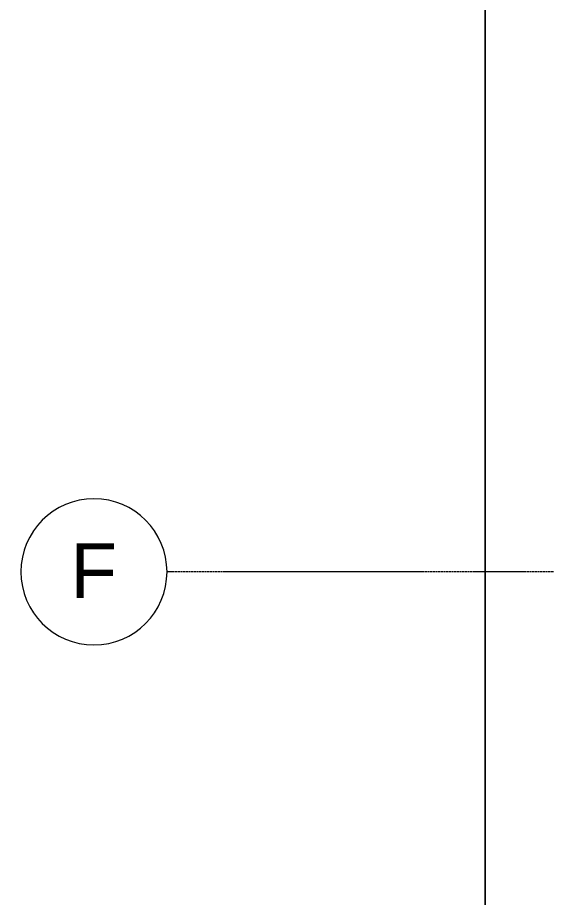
# Model space of a CAD drawing. Header units: inches. Extents: x -4218 to -1830, y 9757 to 12359.
# Drawn here: x -4217.8 to -4044.1, y 10060.2 to 10349.3 of the extents above; entities that cross this region are included whole.
import ezdxf

# ---------------------------------------------------------------- set-up
doc = ezdxf.new("R2010")
doc.units = ezdxf.units.IN
doc.header["$MEASUREMENT"] = 0
doc.linetypes.add('Grid Line 1_2_', pattern=[0.875, 0.5, -0.125, 0.125, -0.125])
for name, color, linetype, lineweight in [('0-1', 7, 'Continuous', 5), ('C-TOPO', 7, 'Continuous', 9), ('S-GRID-1', 1, 'Grid Line 1_2_', 9), ('S-GRID-IDEN', 1, 'Continuous', 9)]:
    doc.layers.add(name, color=color, linetype=linetype, lineweight=lineweight)
doc.styles.add('Arial', font='arial.ttf', dxfattribs={"height": 18})

# ---------------------------------------------------------------- blocks, each defined once
blk = doc.blocks.new('CTR  - Topography_rvt-1-BACKGROUND - ROOF PLAN')
at = {"layer": 'C-TOPO'}
for p, q in [((-4064.23, 10334.79), (-4064.23, 10388.76)), ((-4064.23, 10388.76), (-4064.23, 10334.79)), ((-4064.23, 10278.22), (-4064.23, 10334.79)), ((-4064.23, 10334.79), (-4064.23, 10278.22)), ((-4064.23, 10230.78), (-4064.23, 10278.22)), ((-4064.23, 10278.22), (-4064.23, 10230.78)), ((-4064.23, 10199.67), (-4064.23, 10230.78)), ((-4064.23, 10230.78), (-4064.23, 10199.67)), ((-4064.23, 10106.95), (-4064.23, 10199.67)), ((-4064.23, 10199.67), (-4064.23, 10106.95)), ((-4064.23, 10022.96), (-4064.23, 10106.95)), ((-4064.23, 10106.95), (-4064.23, 10022.96))]:
    blk.add_line(p, q, dxfattribs=at)
blk = doc.blocks.new('Grid - Grid Head - Circle-50561-BACKGROUND - ROOF PLAN')
at = {"layer": 'S-GRID-IDEN'}
for start, end in [(360, 180), (180, 360)]:
    blk.add_arc((0, 0), 0.25, start, end, dxfattribs=at)

msp = doc.modelspace()

# ---------------------------------------------------------------- linework, layer by layer
at = {"layer": 'S-GRID-1'}
msp.add_line((-1830.2, 10167.19), (-4168.71, 10167.19), dxfattribs=at)

# ---------------------------------------------------------------- block references
at = {"layer": '0-1'}
msp.add_blockref('CTR  - Topography_rvt-1-BACKGROUND - ROOF PLAN', (0, 0), dxfattribs=at)
at = {"layer": 'S-GRID-IDEN', "xscale": 95.99999999999994, "yscale": 95.99999999999994, "zscale": 95.99999999999994, "rotation": 89.99999999999987}
msp.add_blockref('Grid - Grid Head - Circle-50561-BACKGROUND - ROOF PLAN', (-4192.71, 10167.19), dxfattribs=at)

# ---------------------------------------------------------------- texts
at = {"layer": 'S-GRID-IDEN', "insert": (-4200.5, 10176.57), "char_height": 18, "width": 18.786, "attachment_point": 1, "style": 'Arial'}
msp.add_mtext('F', dxfattribs=at)

doc.saveas('drawing.dxf')
